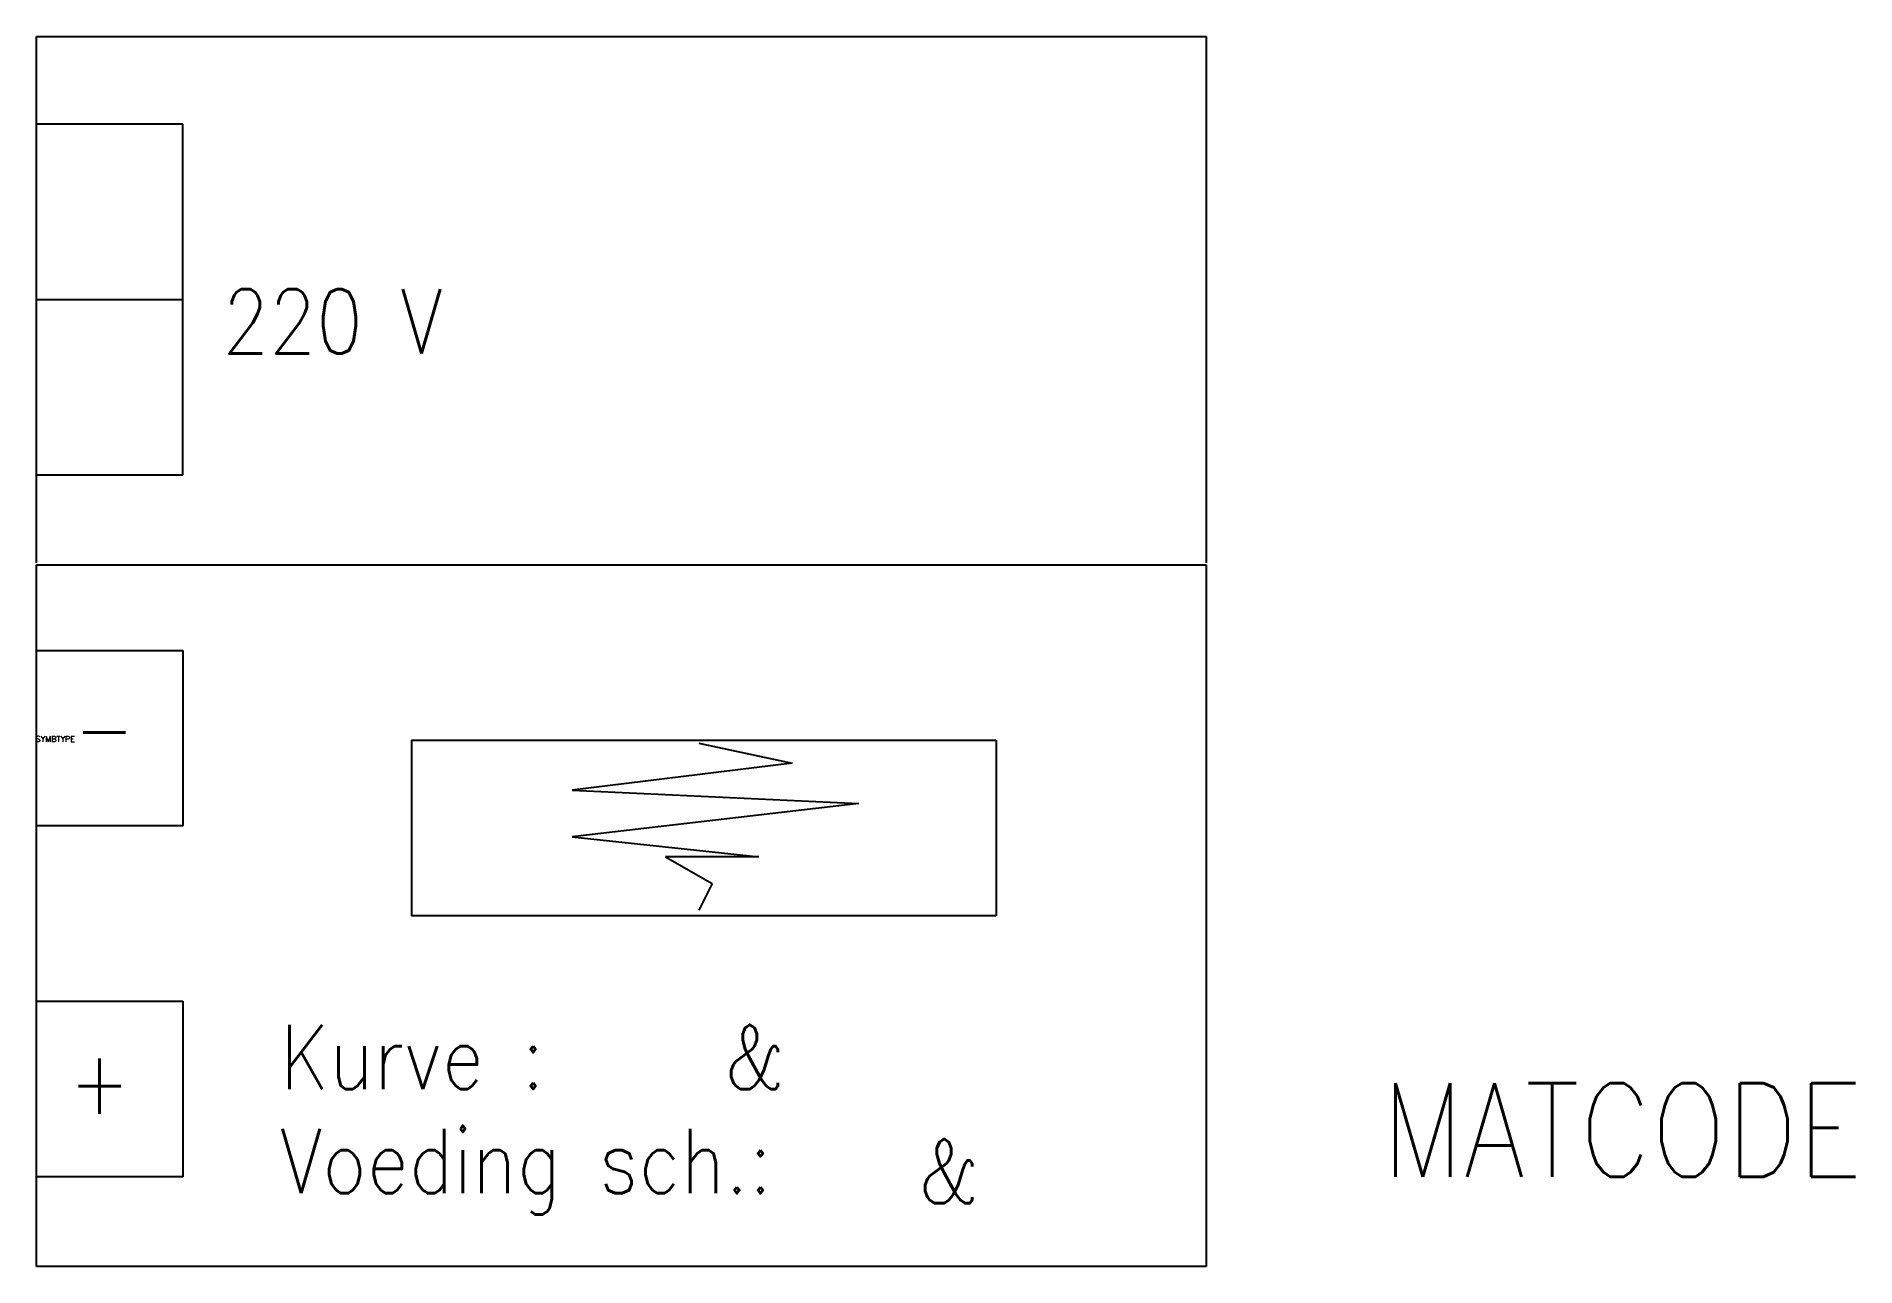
# Model space of a CAD drawing. Extents: x 297.5 to 359.7, y 213.1 to 255.1.
import ezdxf

# ---------------------------------------------------------------- set-up
doc = ezdxf.new("R2010")
doc.units = 0
doc.header["$LTSCALE"] = 6
doc.header["$MEASUREMENT"] = 0
doc.layers.get('0').update_dxf_attribs({"linetype": 'CONTINUOUS'})
for name, color, linetype in [('1', 8, 'CONTINUOUS'), ('10', 8, 'CONTINUOUS'), ('12', 30, 'CONTINUOUS'), ('3', 30, 'CONTINUOUS')]:
    doc.layers.add(name, color=color, linetype=linetype)
doc.styles.add('ROMANS', font='ROMANS', dxfattribs={"width": 0.85})
doc.styles.get("Standard").update_dxf_attribs({"font": 'simplex', "width": 0.85})

msp = doc.modelspace()

# ---------------------------------------------------------------- linework, layer by layer
at = {"layer": '1'}
for p, q in [((302.532, 252.129), (297.532, 252.129)), ((302.532, 240.129), (302.532, 252.129)), ((297.532, 246.129), (302.532, 246.129)), ((297.532, 240.129), (302.532, 240.129)), ((297.532, 237.056), (337.532, 237.056)), ((297.532, 234.129), (302.532, 234.129)), ((302.532, 234.129), (302.532, 228.129)), ((320.184, 230.952), (323.376, 230.268)), ((323.376, 230.268), (315.852, 229.355)), ((315.852, 229.355), (325.656, 228.899)), ((325.656, 228.899), (315.852, 227.759)), ((302.532, 228.129), (297.532, 228.129)), ((315.852, 227.759), (322.236, 227.074)), ((322.236, 227.074), (319.044, 227.074)), ((319.044, 227.074), (320.64, 226.162)), ((320.64, 226.162), (320.184, 225.25)), ((297.532, 222.129), (302.532, 222.129)), ((302.532, 222.129), (302.532, 216.129)), ((302.532, 216.129), (297.532, 216.129))]:
    msp.add_line(p, q, dxfattribs=at)
at = {"layer": '3'}
for p, q in [((297.532, 255.129), (337.532, 255.129)), ((297.532, 237.129), (297.532, 255.129)), ((337.532, 255.129), (337.532, 237.129)), ((297.532, 213.056), (297.532, 237.056)), ((337.532, 237.056), (337.532, 213.056)), ((310.354, 231.056), (330.354, 231.056)), ((310.354, 231.056), (310.354, 225.056)), ((330.354, 231.056), (330.354, 225.056)), ((330.354, 225.056), (310.354, 225.056)), ((337.532, 213.056), (297.532, 213.056))]:
    msp.add_line(p, q, dxfattribs=at)

# ---------------------------------------------------------------- texts
at = {"flags": 1}
msp.add_attdef('SYMBTYPE', (297.5, 231), 'WL', height=0.2, dxfattribs=at)
at = {"layer": '1', "width": 0.85}
msp.add_attdef('&', (321.045, 219.129), '', height=2.2, dxfattribs=at)
at = {"layer": '10', "width": 0.85}
msp.add_text('220 V', height=2.2, dxfattribs=at).set_placement((303.886, 244.282))
at = {"layer": '10', "style": 'ROMANS', "width": 0.85}
for s, p in [('-', (298.809, 230.382)), ('Kurve :', (305.86, 219.129)), ('+', (298.646, 218.284)), ('Voeding sch.:', (305.86, 215.567))]:
    msp.add_text(s, height=2.2, dxfattribs=at).set_placement(p)
at = {"layer": '10', "width": 0.85}
msp.add_attdef('&', (327.688, 215.22), '', height=2.2, dxfattribs=at)
at = {"layer": '12', "width": 0.85}
msp.add_attdef('MATCODE', (343.545, 216.129), '', height=3.2, dxfattribs=at)

doc.saveas('drawing.dxf')
